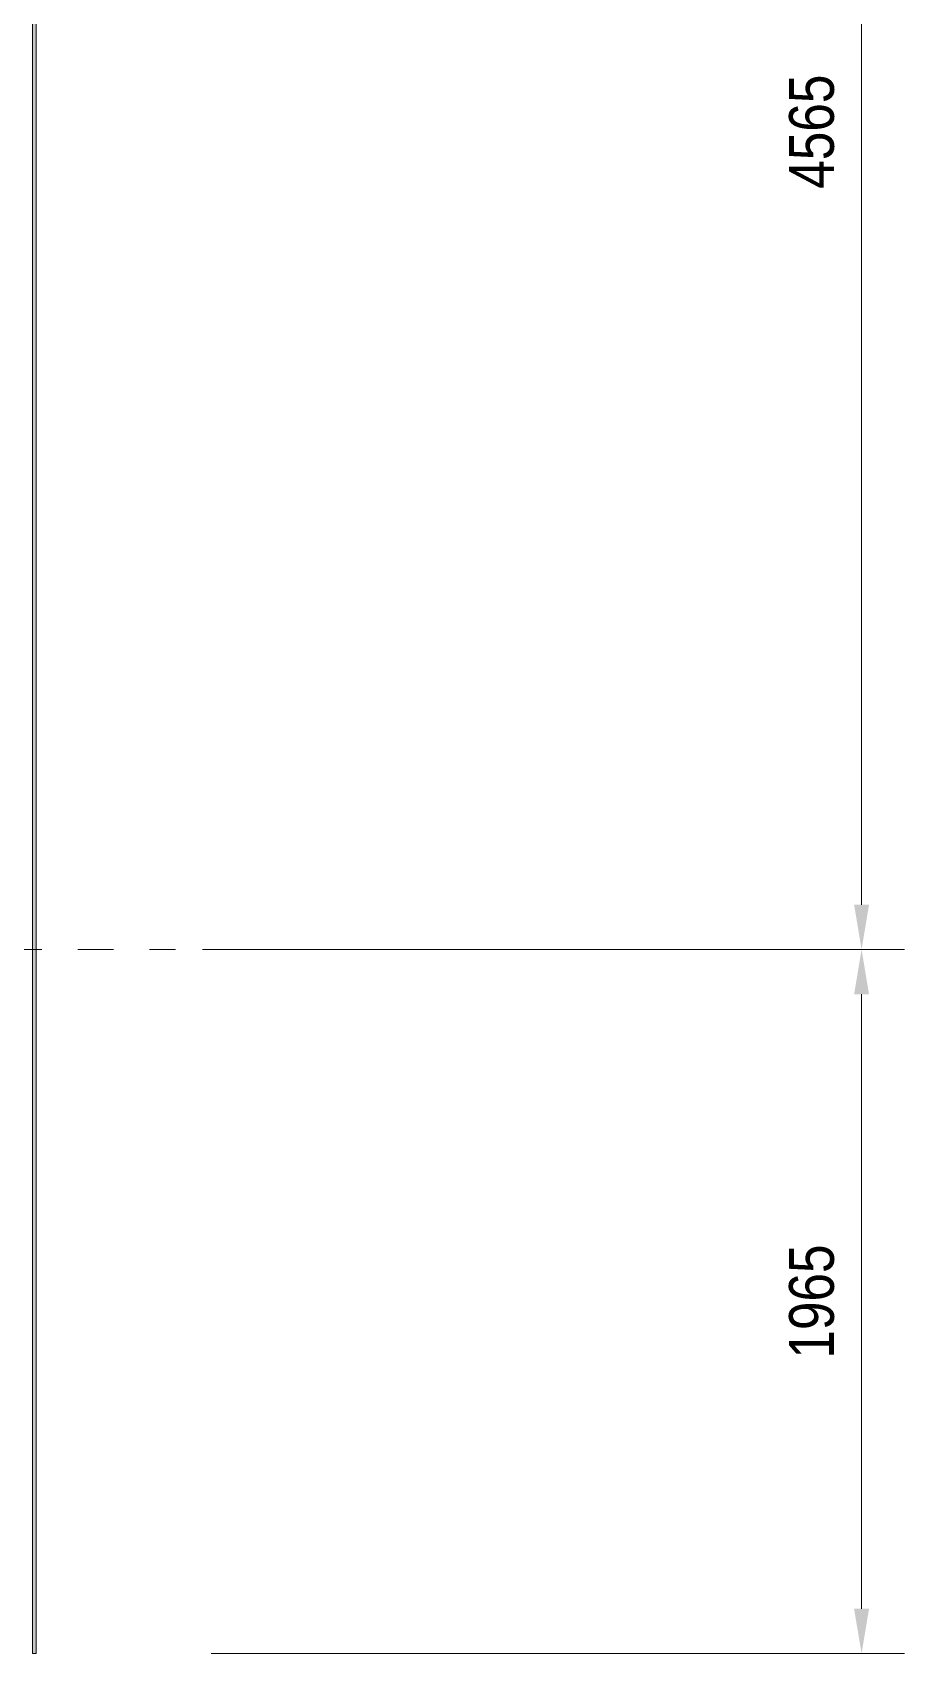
# Model space of a CAD drawing. Header units: metres. Extents: x -1116 to -1094, y 3 to 543.
# Drawn here: x -1107.141 to -1104.707, y 510.285 to 514.809 of the extents above; entities that cross this region are included whole.
import ezdxf

# ---------------------------------------------------------------- set-up
doc = ezdxf.new("R2010")
doc.units = ezdxf.units.M
doc.linetypes.add('JacobsCenter', pattern=[0.015, 0.009, -0.0015, 0.003, -0.0015])
doc.layers.get('Defpoints').update_dxf_attribs({"color": 41})
for name, color, linetype, lineweight in [('A-ANNO-DIMS', 7, 'Continuous', 9), ('A-DETL', 7, 'Continuous', 13), ('A-SIGN', 7, 'Continuous', 9)]:
    doc.layers.add(name, color=color, linetype=linetype, lineweight=lineweight)
doc.styles.add('Arial Narrow', font='ARIALN.TTF', dxfattribs={"height": 0.125})
doc.dimstyles.new('Dimension_Standard_O__mm_', dxfattribs={"dimscale": 0.3048, "dimtxt": 0.127929, "dimasz": 0.410105, "dimexe": 0.393701, "dimexo": 0.246063, "dimgap": 0.246063, "dimtad": 1, "dimdec": 0, "dimlfac": 1000, "dimzin": 0, "dimdsep": 46, "dimtxsty": 'Arial Narrow', "dimsah": 1, "dimcen": 0.09, "dimaunit": 1, "dimadec": 4, "dimazin": 0, "dimtfac": 1, "dimtdec": 4, "dimtix": 1, "dimtmove": 0, "dimatfit": 3, "dimfxl": 1, "dimtvp": 1, "dimtfill": 1, "dimtolj": 1, "dimtzin": 0, "dimlwd": 18, "dimlwe": 18, "dimarcsym": 2})

# ---------------------------------------------------------------- blocks, each defined once
blk = doc.blocks.new('N5S-AWS-001 SIGN4 - N5S-AWS-001 SIGN-9299525-DRG-2873201 - PLAN - SINAGE FRAME AT SOUTH SIDE')
at = {"layer": 'A-SIGN', "true_color": 0xc0c0c0}
for points in [[(208.9902, 1201.1276), (208.9928, 1201.1175), (223.9728, 1205.0987), (223.9702, 1205.1087), (216.0927, 1203.0152), (216.0877, 1203.0063), (216.0868, 1203.0099), (216.0636, 1203.0038), (216.0626, 1203.0072), (216.0617, 1203.007), (216.0636, 1202.9999), (216.0548, 1203.0051), (209.0368, 1201.14)], [(208.7995, 1201.0662), (208.9928, 1201.1175), (208.9902, 1201.1276), (208.7969, 1201.0762)]]:
    blk.add_hatch(color=9, dxfattribs=at).paths.add_polyline_path(points)
at = {"layer": 'A-SIGN'}
for p, q in [((223.9728, 1205.0987), (208.9928, 1201.1175)), ((208.9902, 1201.1276), (216.0548, 1203.0051)), ((208.9902, 1201.1276), (208.7969, 1201.0762)), ((208.7995, 1201.0662), (208.9928, 1201.1175)), ((208.7969, 1201.0762), (208.7995, 1201.0662))]:
    blk.add_line(p, q, dxfattribs=at)
blk = doc.blocks.new('DIMBLOCK1-DRG-2873201 - PLAN - SINAGE FRAME AT SOUTH SIDE')
at = {"layer": 'A-ANNO-DIMS', "color": 0, "lineweight": 18, "transparency": 16777216}
for p, q in [((-1106.6665, 516.815), (-1104.7073, 516.815)), ((-1104.8273, 512.375), (-1104.8273, 516.69)), ((-1106.6665, 512.25), (-1104.7073, 512.25))]:
    blk.add_line(p, q, dxfattribs=at)
at = {"layer": 'A-ANNO-DIMS', "color": 0, "transparency": 16777216}
for points in [[(-1104.8482, 516.69), (-1104.8065, 516.69), (-1104.8273, 516.815)], [(-1104.8482, 512.375), (-1104.8065, 512.375), (-1104.8273, 512.25)]]:
    blk.add_solid(points, dxfattribs=at)
at = {"layer": 'Defpoints', "color": 0, "transparency": 16777216}
for p in [(-1106.7415, 516.815), (-1104.8273, 516.815), (-1106.7415, 512.25)]:
    blk.add_point(p, dxfattribs=at)
at = {"layer": 'A-ANNO-DIMS', "color": 0, "lineweight": 18, "transparency": 16777216, "insert": (-1104.9662, 514.5325), "char_height": 0.125, "width": 0.380132, "attachment_point": 5, "rotation": 90, "style": 'Arial Narrow', "bg_fill": 3, "box_fill_scale": 1.1, "bg_fill_color": 256, "bg_fill_true_color": 13158600, "bg_fill_transparency": 0}
blk.add_mtext('\\A1;4565', dxfattribs=at)
blk = doc.blocks.new('DIMBLOCK5-DRG-2873201 - PLAN - SINAGE FRAME AT SOUTH SIDE')
at = {"layer": 'A-ANNO-DIMS', "color": 0, "lineweight": 18, "transparency": 16777216}
for p, q in [((-1106.6665, 512.25), (-1104.7073, 512.25)), ((-1104.8273, 510.41), (-1104.8273, 512.125)), ((-1106.6425, 510.285), (-1104.7073, 510.285))]:
    blk.add_line(p, q, dxfattribs=at)
at = {"layer": 'A-ANNO-DIMS', "color": 0, "transparency": 16777216}
for points in [[(-1104.8482, 512.125), (-1104.8065, 512.125), (-1104.8273, 512.25)], [(-1104.8482, 510.41), (-1104.8065, 510.41), (-1104.8273, 510.285)]]:
    blk.add_solid(points, dxfattribs=at)
at = {"layer": 'Defpoints', "color": 0, "transparency": 16777216}
for p in [(-1106.7415, 512.25), (-1104.8273, 512.25), (-1106.7175, 510.285)]:
    blk.add_point(p, dxfattribs=at)
at = {"layer": 'A-ANNO-DIMS', "color": 0, "lineweight": 18, "transparency": 16777216, "insert": (-1104.9662, 511.2675), "char_height": 0.125, "width": 0.380132, "attachment_point": 5, "rotation": 90, "style": 'Arial Narrow', "bg_fill": 3, "box_fill_scale": 1.1, "bg_fill_color": 256, "bg_fill_true_color": 13158600, "bg_fill_transparency": 0}
blk.add_mtext('\\A1;1965', dxfattribs=at)

msp = doc.modelspace()

# ---------------------------------------------------------------- linework, layer by layer
at = {"layer": 'A-DETL', "linetype": 'JacobsCenter', "lineweight": 18}
msp.add_line((-1110.8145, 512.25), (-1106.7415, 512.25), dxfattribs=at)

# ---------------------------------------------------------------- block references
at = {"layer": 'A-SIGN', "rotation": 75.11694444448541}
msp.add_blockref('N5S-AWS-001 SIGN4 - N5S-AWS-001 SIGN-9299525-DRG-2873201 - PLAN - SINAGE FRAME AT SOUTH SIDE', (0.013, 0), dxfattribs=at)

# ---------------------------------------------------------------- next in the draw order: dimensions: what is measured, and where the dimension line sits
at = {"layer": 'A-ANNO-DIMS', "lineweight": 18}
dim = msp.add_linear_dim(base=(-1104.8273, 516.815), p1=(-1106.7415, 512.25), p2=(-1106.7415, 516.815), angle=90, dimstyle='Dimension_Standard_O__mm_', override={"dimpost": '<>', "dimfxl": 4.565}, dxfattribs=at)
dim.commit()
dim.dimension.update_dxf_attribs({"geometry": 'DIMBLOCK1-DRG-2873201 - PLAN - SINAGE FRAME AT SOUTH SIDE', "text_midpoint": (-1104.9662, 514.5325)})

# ---------------------------------------------------------------- next in the draw order: dimensions: what is measured, and where the dimension line sits
dim = msp.add_linear_dim(base=(-1104.8273, 512.25), p1=(-1106.7175, 510.285), p2=(-1106.7415, 512.25), angle=90, dimstyle='Dimension_Standard_O__mm_', override={"dimpost": '<>', "dimfxl": 1.965147}, dxfattribs=at)
dim.commit()
dim.dimension.update_dxf_attribs({"geometry": 'DIMBLOCK5-DRG-2873201 - PLAN - SINAGE FRAME AT SOUTH SIDE', "text_midpoint": (-1104.9662, 511.2675)})

doc.saveas('drawing.dxf')
